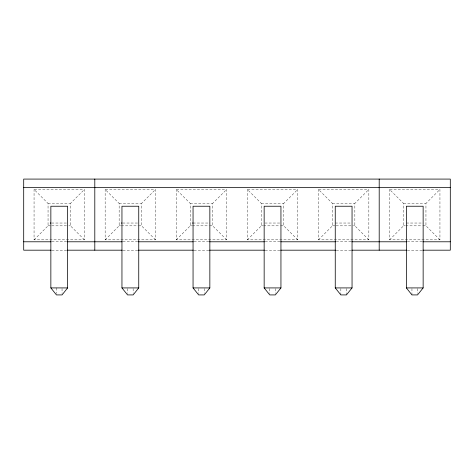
<?xml version="1.0" encoding="UTF-8"?>
<svg xmlns="http://www.w3.org/2000/svg" width="474" height="474" viewBox="0 0 474 474"><rect width="100%" height="100%" fill="white"/><g stroke="black" fill="none" stroke-linecap="round" stroke-linejoin="round"><path stroke-width="0.36" stroke-dasharray="2.37 1.78" d="M34.057 239.826L48.052 225.831L48.052 203.435L34.057 189.44L84.443 189.44L84.443 239.826L34.057 239.826L34.057 189.44M84.443 239.826L70.448 225.831L70.448 203.435L84.443 189.44M105.157 239.826L119.152 225.831L119.152 203.435L105.157 189.44L155.543 189.44L155.543 239.826L105.157 239.826L105.157 189.44M155.543 239.826L141.548 225.831L141.548 203.435L155.543 189.44M176.257 239.826L190.252 225.831L190.252 203.435L176.257 189.44L226.643 189.44L226.643 239.826L176.257 239.826L176.257 189.44M226.643 239.826L212.648 225.831L212.648 203.435L226.643 189.44M247.357 239.826L261.352 225.831L261.352 203.435L247.357 189.44L297.743 189.44L297.743 239.826L247.357 239.826L247.357 189.44M297.743 239.826L283.748 225.831L283.748 203.435L297.743 189.44M318.457 239.826L332.452 225.831L332.452 203.435L318.457 189.44L368.843 189.44L368.843 239.826L318.457 239.826L318.457 189.44M368.843 239.826L354.848 225.831L354.848 203.435L368.843 189.44M389.557 239.826L403.552 225.831L403.552 203.435L389.557 189.44L439.943 189.44L439.943 239.826L389.557 239.826L389.557 189.44M439.943 239.826L425.948 225.831L425.948 203.435L439.943 189.44M48.052 203.435L70.448 203.435M119.152 203.435L141.548 203.435M190.252 203.435L212.648 203.435M261.352 203.435L283.748 203.435M332.452 203.435L354.848 203.435M403.552 203.435L425.948 203.435M51.583 223.035L66.917 223.035M122.683 223.035L138.017 223.035M193.054 223.035L209.846 223.035M264.883 223.035L280.217 223.035M335.254 223.035L351.317 223.035M406.354 223.035L423.146 223.035M48.052 225.831L50.943 225.831M51.666 225.831L68.28 225.831M69.003 225.831L70.448 225.831M119.152 225.831L120.597 225.831M121.32 225.831L137.934 225.831M138.657 225.831L141.548 225.831M190.252 225.831L191.697 225.831M192.42 225.831L209.034 225.831M209.757 225.831L212.648 225.831M261.352 225.831L262.797 225.831M263.52 225.831L280.134 225.831M280.857 225.831L283.748 225.831M332.452 225.831L335.343 225.831M336.066 225.831L352.68 225.831M353.403 225.831L354.848 225.831M403.552 225.831L404.997 225.831M405.72 225.831L422.334 225.831M423.057 225.831L425.948 225.831M51.844 241.787L66.656 241.787M122.944 241.787L137.756 241.787M194.044 241.787L208.856 241.787M265.144 241.787L279.956 241.787M336.244 241.787L351.056 241.787M407.344 241.787L422.156 241.787M51.844 250.183L66.656 250.183M122.944 250.183L137.756 250.183M194.044 250.183L208.856 250.183M265.144 250.183L279.956 250.183M336.244 250.183L351.056 250.183M407.344 250.183L422.156 250.183M417.547 288.619L417.547 293.519M411.953 288.619L411.953 294.917M346.447 288.619L346.447 294.917M340.853 288.619L340.853 294.917M275.347 288.619L275.347 293.519M269.753 288.619L269.753 293.519M204.247 288.619L204.247 293.519M198.653 288.619L198.653 293.519M133.147 288.619L133.147 293.519M127.553 288.619L127.553 293.519M62.047 288.619L62.047 293.519M56.453 287.919L56.453 293.519"/><path stroke-width="0.71" d="M67.646 287.919L62.047 294.917L56.453 294.917L50.854 287.919L50.854 206.237L67.646 206.237L67.646 287.919L50.854 287.919M138.746 287.919L133.147 294.917L127.553 294.917L121.954 287.919L121.954 206.237L138.746 206.237L138.746 287.919L121.954 287.919M209.846 287.919L204.247 294.917L198.653 294.917L193.054 287.919L193.054 206.237L209.846 206.237L209.846 287.919L193.054 287.919M280.946 287.919L275.347 294.917L269.753 294.917L264.154 287.919L264.154 206.237L280.946 206.237L280.946 287.919L264.154 287.919M352.046 287.919L346.447 294.917L340.853 294.917L335.254 287.919L335.254 206.237L352.046 206.237L352.046 287.919L335.254 287.919M423.146 287.919L417.547 294.917L411.953 294.917L406.354 287.919L406.354 206.237L423.146 206.237L423.146 287.919L406.354 287.919M23.7 187.485L450.3 187.485M50.262 223.035L50.854 223.035M121.362 223.035L121.954 223.035M192.462 223.035L193.054 223.035M23.7 241.787L51.103 241.787M67.397 241.787L122.203 241.787M138.497 241.787L193.303 241.787M209.597 241.787L264.403 241.787M280.697 241.787L335.503 241.787M351.797 241.787L406.603 241.787M422.897 241.787L450.3 241.787M51.103 250.183L23.7 250.183L23.7 179.083L450.3 179.083L450.3 250.183L422.897 250.183M67.397 250.183L122.203 250.183M138.497 250.183L193.303 250.183M209.597 250.183L264.403 250.183M280.697 250.183L335.503 250.183M351.797 250.183L406.603 250.183M379.2 179.083L379.2 250.183M94.8 179.083L94.8 250.183"/></g></svg>
